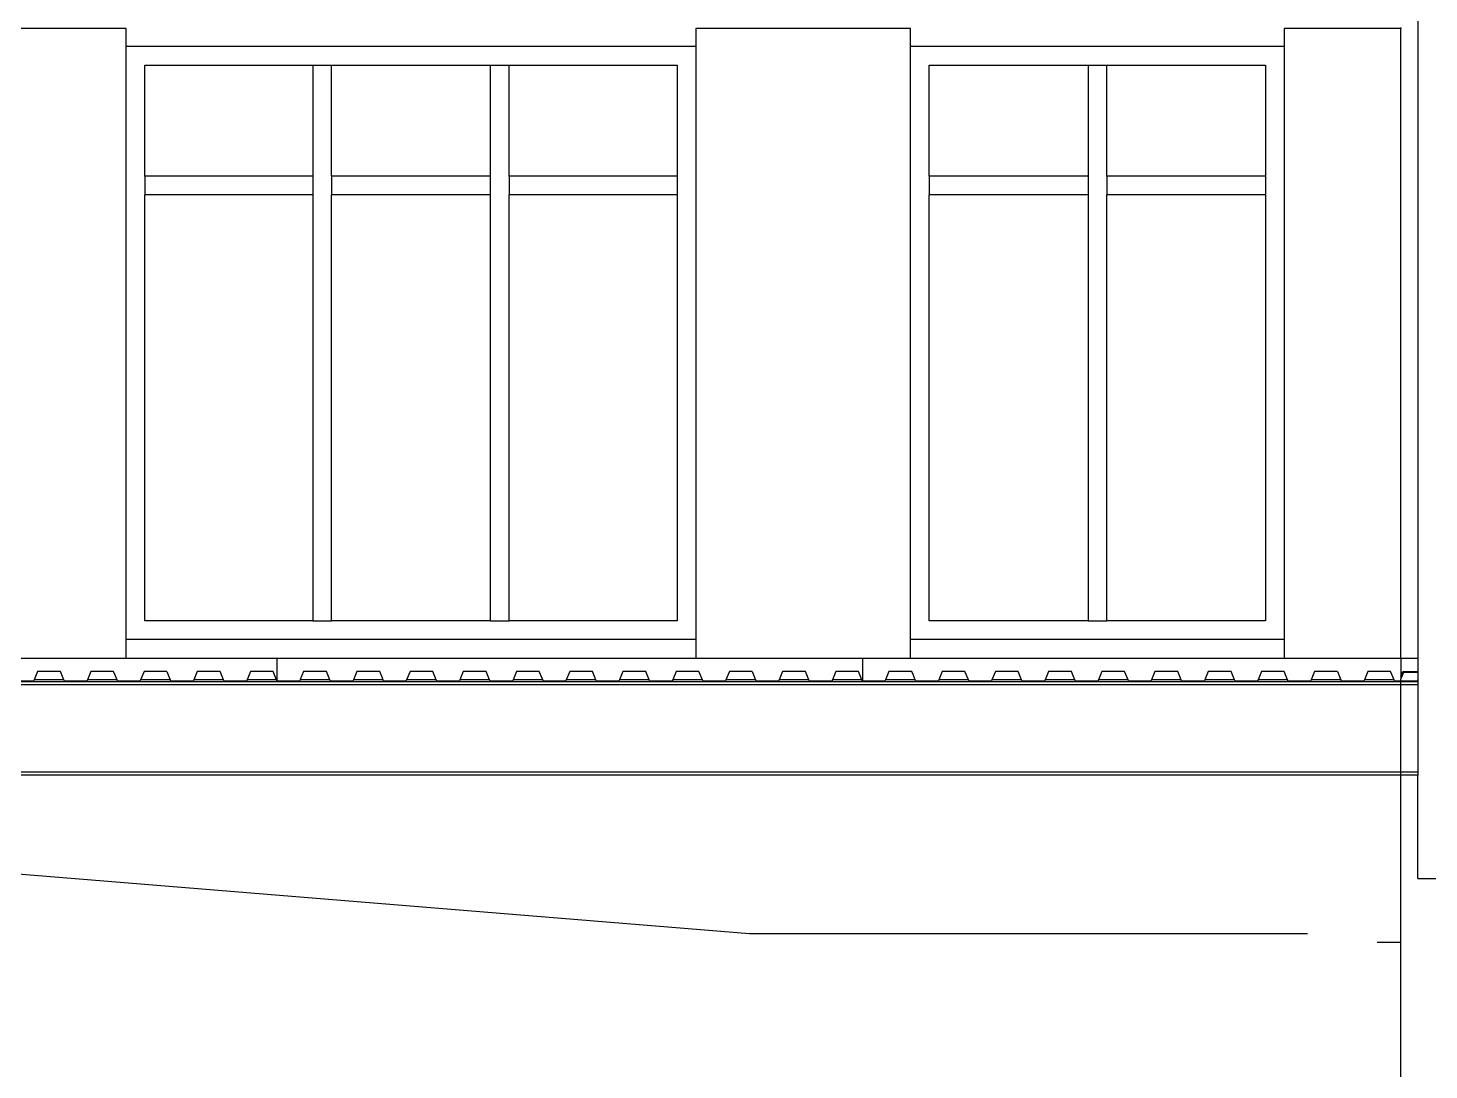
# Model space of a CAD drawing. Extents: x -92 to 92, y -11 to 21.
# Drawn here: x -54.71 to -47.21, y 8.81 to 14.39 of the extents above; entities that cross this region are included whole.
import ezdxf

# ---------------------------------------------------------------- set-up
doc = ezdxf.new("R2010")
doc.units = 0
doc.layers.get('0').update_dxf_attribs({"linetype": 'CONTINUOUS'})

msp = doc.modelspace()

# ---------------------------------------------------------------- linework, layer by layer
for p, q in [((-47.2687, 16.9527), (-47.2687, 11.0141)), ((-54.1837, 14.3841), (-55.3337, 14.3841)), ((-54.1837, 14.2884), (-54.1837, 14.3841)), ((-49.9837, 14.3841), (-51.1337, 14.3841)), ((-51.1337, 14.3841), (-51.1337, 14.2884)), ((-49.9837, 14.2884), (-49.9837, 14.3841)), ((-47.3587, 14.3841), (-47.9837, 14.3841)), ((-47.9837, 14.3841), (-47.9837, 14.2884)), ((-47.3587, 14.3884), (-47.3587, 14.3841)), ((-47.3587, 11.0141), (-47.3587, 14.3841)), ((-54.1837, 11.1141), (-54.1837, 14.2884)), ((-54.1837, 14.2884), (-51.1337, 14.2884)), ((-51.1337, 14.2884), (-51.1337, 11.1141)), ((-49.9837, 14.2884), (-47.9837, 14.2884)), ((-49.9837, 11.1141), (-49.9837, 14.2884)), ((-47.9837, 14.2884), (-47.9837, 11.1141)), ((-54.0837, 13.5941), (-54.0837, 14.1884)), ((-54.0837, 14.1884), (-53.1837, 14.1884)), ((-53.1837, 14.1884), (-53.0837, 14.1884)), ((-53.1837, 14.1884), (-53.1837, 13.5941)), ((-53.0837, 14.1884), (-52.2337, 14.1884)), ((-53.0837, 13.5941), (-53.0837, 14.1884)), ((-52.2337, 14.1884), (-52.2337, 13.5941)), ((-52.2337, 14.1884), (-52.1337, 14.1884)), ((-52.1337, 13.5941), (-52.1337, 14.1884)), ((-52.1337, 14.1884), (-51.2337, 14.1884)), ((-51.2337, 14.1884), (-51.2337, 13.5941)), ((-49.8837, 13.5941), (-49.8837, 14.1884)), ((-49.8837, 14.1884), (-49.0337, 14.1884)), ((-49.0337, 14.1884), (-48.9337, 14.1884)), ((-49.0337, 14.1884), (-49.0337, 13.5941)), ((-48.9337, 13.5941), (-48.9337, 14.1884)), ((-48.9337, 14.1884), (-48.0837, 14.1884)), ((-48.0837, 14.1884), (-48.0837, 13.5941)), ((-53.1837, 13.5941), (-54.0837, 13.5941)), ((-54.0837, 13.5941), (-54.0837, 13.4941)), ((-53.1837, 13.5941), (-53.1837, 13.4941)), ((-52.2337, 13.5941), (-53.0837, 13.5941)), ((-53.0837, 13.5941), (-53.0837, 13.4941)), ((-52.2337, 13.5941), (-52.2337, 13.4941)), ((-51.2337, 13.5941), (-52.1337, 13.5941)), ((-52.1337, 13.5941), (-52.1337, 13.4941)), ((-51.2337, 13.5941), (-51.2337, 13.4941)), ((-49.0337, 13.5941), (-49.8837, 13.5941)), ((-49.8837, 13.5941), (-49.8837, 13.4941)), ((-49.0337, 13.5941), (-49.0337, 13.4941)), ((-48.0837, 13.5941), (-48.9337, 13.5941)), ((-48.9337, 13.5941), (-48.9337, 13.4941)), ((-48.0837, 13.5941), (-48.0837, 13.4941)), ((-53.1837, 13.4941), (-54.0837, 13.4941)), ((-54.0837, 11.2141), (-54.0837, 13.4941)), ((-53.1837, 13.4941), (-53.1837, 11.2141)), ((-52.2337, 13.4941), (-53.0837, 13.4941)), ((-53.0837, 11.2141), (-53.0837, 13.4941)), ((-52.2337, 13.4941), (-52.2337, 11.2141)), ((-51.2337, 13.4941), (-52.1337, 13.4941)), ((-52.1337, 11.2141), (-52.1337, 13.4941)), ((-51.2337, 13.4941), (-51.2337, 11.2141)), ((-49.0337, 13.4941), (-49.8837, 13.4941)), ((-49.8837, 11.2141), (-49.8837, 13.4941)), ((-49.0337, 13.4941), (-49.0337, 11.2141)), ((-48.0837, 13.4941), (-48.9337, 13.4941)), ((-48.9337, 11.2141), (-48.9337, 13.4941)), ((-48.0837, 13.4941), (-48.0837, 11.2141)), ((-53.1837, 11.2141), (-54.0837, 11.2141)), ((-53.1837, 11.2141), (-53.0837, 11.2141)), ((-52.2337, 11.2141), (-53.0837, 11.2141)), ((-52.2337, 11.2141), (-52.1337, 11.2141)), ((-51.2337, 11.2141), (-52.1337, 11.2141)), ((-49.0337, 11.2141), (-49.8837, 11.2141)), ((-49.0337, 11.2141), (-48.9337, 11.2141)), ((-48.0837, 11.2141), (-48.9337, 11.2141)), ((-51.1337, 11.1141), (-54.1837, 11.1141)), ((-54.1837, 11.0141), (-54.1837, 11.1141)), ((-51.1337, 11.1141), (-51.1337, 11.0141)), ((-47.9837, 11.1141), (-49.9837, 11.1141)), ((-49.9837, 11.0141), (-49.9837, 11.1141)), ((-47.9837, 11.1141), (-47.9837, 11.0141)), ((-55.3337, 11.0141), (-54.1837, 11.0141)), ((-54.1837, 11.0141), (-53.3755, 11.0141)), ((-53.3755, 10.8941), (-53.3755, 11.0141)), ((-53.3755, 11.0141), (-51.1337, 11.0141)), ((-51.1337, 11.0141), (-50.2421, 11.0141)), ((-50.2421, 11.0141), (-50.2421, 10.8941)), ((-50.2421, 11.0141), (-49.9837, 11.0141)), ((-49.9837, 11.0141), (-47.9837, 11.0141)), ((-47.9837, 11.0141), (-47.3587, 11.0141)), ((-47.3587, 11.0141), (-47.2687, 11.0141)), ((-47.3587, 11.0141), (-47.3587, 10.9191)), ((-47.2687, 11.0141), (-47.2687, 10.9441)), ((-47.3587, 10.8884), (-59.6424, 10.8884)), ((-54.7998, 10.8941), (-54.6777, 10.8941)), ((-54.6757, 10.8991), (-54.6777, 10.8941)), ((-54.6574, 10.9441), (-54.6757, 10.8991)), ((-54.517, 10.8991), (-54.6757, 10.8991)), ((-54.5353, 10.9441), (-54.6574, 10.9441)), ((-54.517, 10.8991), (-54.5353, 10.9441)), ((-54.5149, 10.8941), (-54.517, 10.8991)), ((-54.5149, 10.8941), (-54.3929, 10.8941)), ((-54.3908, 10.8991), (-54.3929, 10.8941)), ((-54.3725, 10.9441), (-54.3908, 10.8991)), ((-54.2321, 10.8991), (-54.3908, 10.8991)), ((-54.2504, 10.9441), (-54.3725, 10.9441)), ((-54.2321, 10.8991), (-54.2504, 10.9441)), ((-54.2301, 10.8941), (-54.2321, 10.8991)), ((-54.2301, 10.8941), (-54.108, 10.8941)), ((-54.106, 10.8991), (-54.108, 10.8941)), ((-54.0877, 10.9441), (-54.106, 10.8991)), ((-53.9473, 10.8991), (-54.106, 10.8991)), ((-53.9656, 10.9441), (-54.0877, 10.9441)), ((-53.9656, 10.9441), (-53.9473, 10.8991)), ((-53.9473, 10.8991), (-53.9452, 10.8941)), ((-53.9452, 10.8941), (-53.8231, 10.8941)), ((-53.8211, 10.8991), (-53.8231, 10.8941)), ((-53.8028, 10.9441), (-53.8211, 10.8991)), ((-53.6624, 10.8991), (-53.8211, 10.8991)), ((-53.6807, 10.9441), (-53.8028, 10.9441)), ((-53.6624, 10.8991), (-53.6807, 10.9441)), ((-53.6604, 10.8941), (-53.6624, 10.8991)), ((-53.6604, 10.8941), (-53.5383, 10.8941)), ((-53.5362, 10.8991), (-53.5383, 10.8941)), ((-53.5179, 10.9441), (-53.5362, 10.8991)), ((-53.3776, 10.8991), (-53.5362, 10.8991)), ((-53.3959, 10.9441), (-53.5179, 10.9441)), ((-53.3776, 10.8991), (-53.3959, 10.9441)), ((-53.3755, 10.8941), (-53.3776, 10.8991)), ((-53.3755, 10.8941), (-53.2534, 10.8941)), ((-53.2514, 10.8991), (-53.2534, 10.8941)), ((-53.2509, 10.9003), (-53.2514, 10.8991)), ((-53.2479, 10.8991), (-53.2514, 10.8991)), ((-53.2331, 10.9441), (-53.2509, 10.9003)), ((-53.0927, 10.8991), (-53.2479, 10.8991)), ((-53.111, 10.9441), (-53.2331, 10.9441)), ((-53.0927, 10.8991), (-53.111, 10.9441)), ((-53.0907, 10.8941), (-53.0927, 10.8991)), ((-53.0907, 10.8941), (-52.9686, 10.8941)), ((-52.9665, 10.8991), (-52.9686, 10.8941)), ((-52.9482, 10.9441), (-52.9665, 10.8991)), ((-52.8078, 10.8991), (-52.9665, 10.8991)), ((-52.8261, 10.9441), (-52.9482, 10.9441)), ((-52.8078, 10.8991), (-52.8261, 10.9441)), ((-52.8058, 10.8941), (-52.8078, 10.8991)), ((-52.8058, 10.8941), (-52.6837, 10.8941)), ((-52.6817, 10.8991), (-52.6837, 10.8941)), ((-52.6634, 10.9441), (-52.6817, 10.8991)), ((-52.523, 10.8991), (-52.6817, 10.8991)), ((-52.5413, 10.9441), (-52.6634, 10.9441)), ((-52.523, 10.8991), (-52.5413, 10.9441)), ((-52.5209, 10.8941), (-52.523, 10.8991)), ((-52.5209, 10.8941), (-52.3989, 10.8941)), ((-52.3968, 10.8991), (-52.3989, 10.8941)), ((-52.3785, 10.9441), (-52.3968, 10.8991)), ((-52.2381, 10.8991), (-52.3968, 10.8991)), ((-52.2564, 10.9441), (-52.3785, 10.9441)), ((-52.2381, 10.8991), (-52.2564, 10.9441)), ((-52.2361, 10.8941), (-52.2381, 10.8991)), ((-52.2361, 10.8941), (-52.114, 10.8941)), ((-52.112, 10.8991), (-52.114, 10.8941)), ((-52.0937, 10.9441), (-52.112, 10.8991)), ((-51.9533, 10.8991), (-52.112, 10.8991)), ((-51.9716, 10.9441), (-52.0937, 10.9441)), ((-51.9533, 10.8991), (-51.9716, 10.9441)), ((-51.9512, 10.8941), (-51.9533, 10.8991)), ((-51.9512, 10.8941), (-51.8292, 10.8941)), ((-51.8271, 10.8991), (-51.8292, 10.8941)), ((-51.8088, 10.9441), (-51.8271, 10.8991)), ((-51.6684, 10.8991), (-51.8271, 10.8991)), ((-51.6867, 10.9441), (-51.8088, 10.9441)), ((-51.6684, 10.8991), (-51.6867, 10.9441)), ((-51.6664, 10.8941), (-51.6684, 10.8991)), ((-51.6664, 10.8941), (-51.5443, 10.8941)), ((-51.5422, 10.8991), (-51.5443, 10.8941)), ((-51.5239, 10.9441), (-51.5422, 10.8991)), ((-51.3836, 10.8991), (-51.5422, 10.8991)), ((-51.4019, 10.9441), (-51.5239, 10.9441)), ((-51.3836, 10.8991), (-51.4019, 10.9441)), ((-51.3815, 10.8941), (-51.3836, 10.8991)), ((-51.3815, 10.8941), (-51.2594, 10.8941)), ((-51.2574, 10.8991), (-51.2594, 10.8941)), ((-51.2391, 10.9441), (-51.2574, 10.8991)), ((-51.0987, 10.8991), (-51.2574, 10.8991)), ((-51.117, 10.9441), (-51.2391, 10.9441)), ((-51.0987, 10.8991), (-51.117, 10.9441)), ((-51.0967, 10.8941), (-51.0987, 10.8991)), ((-51.0967, 10.8941), (-50.9746, 10.8941)), ((-50.9725, 10.8991), (-50.9746, 10.8941)), ((-50.9542, 10.9441), (-50.9725, 10.8991)), ((-50.8139, 10.8991), (-50.9725, 10.8991)), ((-50.8322, 10.9441), (-50.9542, 10.9441)), ((-50.8322, 10.9441), (-50.8139, 10.8991)), ((-50.8139, 10.8991), (-50.8118, 10.8941)), ((-50.8118, 10.8941), (-50.6897, 10.8941)), ((-50.7687, 10.8941), (-50.7687, 10.8884)), ((-50.6877, 10.8991), (-50.6897, 10.8941)), ((-50.6694, 10.9441), (-50.6877, 10.8991)), ((-50.529, 10.8991), (-50.6877, 10.8991)), ((-50.5473, 10.9441), (-50.6694, 10.9441)), ((-50.529, 10.8991), (-50.5473, 10.9441)), ((-50.5269, 10.8941), (-50.529, 10.8991)), ((-50.5269, 10.8941), (-50.4049, 10.8941)), ((-50.4028, 10.8991), (-50.4049, 10.8941)), ((-50.3845, 10.9441), (-50.4028, 10.8991)), ((-50.2441, 10.8991), (-50.4028, 10.8991)), ((-50.2624, 10.9441), (-50.3845, 10.9441)), ((-50.2441, 10.8991), (-50.2624, 10.9441)), ((-50.2421, 10.8941), (-50.2441, 10.8991)), ((-50.2421, 10.8941), (-50.12, 10.8941)), ((-50.118, 10.8991), (-50.12, 10.8941)), ((-50.0997, 10.9441), (-50.118, 10.8991)), ((-49.9593, 10.8991), (-50.118, 10.8991)), ((-50.0485, 10.9441), (-50.0997, 10.9441)), ((-49.9776, 10.9441), (-50.0485, 10.9441)), ((-49.9704, 10.9265), (-49.9776, 10.9441)), ((-49.9593, 10.8991), (-49.9704, 10.9265)), ((-49.9572, 10.8941), (-49.9593, 10.8991)), ((-49.9572, 10.8941), (-49.8352, 10.8941)), ((-49.8331, 10.8991), (-49.8352, 10.8941)), ((-49.8148, 10.9441), (-49.8331, 10.8991)), ((-49.6744, 10.8991), (-49.8331, 10.8991)), ((-49.6927, 10.9441), (-49.8148, 10.9441)), ((-49.6744, 10.8991), (-49.6927, 10.9441)), ((-49.6724, 10.8941), (-49.6744, 10.8991)), ((-49.6724, 10.8941), (-49.5503, 10.8941)), ((-49.5483, 10.8991), (-49.5503, 10.8941)), ((-49.53, 10.9441), (-49.5483, 10.8991)), ((-49.3896, 10.8991), (-49.5483, 10.8991)), ((-49.4079, 10.9441), (-49.53, 10.9441)), ((-49.3896, 10.8991), (-49.4079, 10.9441)), ((-49.3875, 10.8941), (-49.3896, 10.8991)), ((-49.3875, 10.8941), (-49.2654, 10.8941)), ((-49.2634, 10.8991), (-49.2654, 10.8941)), ((-49.2451, 10.9441), (-49.2634, 10.8991)), ((-49.1047, 10.8991), (-49.2634, 10.8991)), ((-49.123, 10.9441), (-49.2451, 10.9441)), ((-49.1047, 10.8991), (-49.123, 10.9441)), ((-49.1027, 10.8941), (-49.1047, 10.8991)), ((-49.1027, 10.8941), (-48.9806, 10.8941)), ((-48.9785, 10.8991), (-48.9806, 10.8941)), ((-48.9602, 10.9441), (-48.9785, 10.8991)), ((-48.8199, 10.8991), (-48.9785, 10.8991)), ((-48.8382, 10.9441), (-48.9602, 10.9441)), ((-48.8199, 10.8991), (-48.8382, 10.9441)), ((-48.8178, 10.8941), (-48.8199, 10.8991)), ((-48.8178, 10.8941), (-48.6957, 10.8941)), ((-48.6937, 10.8991), (-48.6957, 10.8941)), ((-48.6759, 10.9428), (-48.6937, 10.8991)), ((-48.6314, 10.8991), (-48.6937, 10.8991)), ((-48.6754, 10.9441), (-48.6759, 10.9428)), ((-48.5533, 10.9441), (-48.6754, 10.9441)), ((-48.535, 10.8991), (-48.6314, 10.8991)), ((-48.535, 10.8991), (-48.5533, 10.9441)), ((-48.533, 10.8941), (-48.535, 10.8991)), ((-48.533, 10.8941), (-48.4109, 10.8941)), ((-48.4088, 10.8991), (-48.4109, 10.8941)), ((-48.3905, 10.9441), (-48.4088, 10.8991)), ((-48.2501, 10.8991), (-48.4088, 10.8991)), ((-48.2684, 10.9441), (-48.3905, 10.9441)), ((-48.2501, 10.8991), (-48.2684, 10.9441)), ((-48.2481, 10.8941), (-48.2501, 10.8991)), ((-48.2481, 10.8941), (-48.126, 10.8941)), ((-48.124, 10.8991), (-48.126, 10.8941)), ((-48.1057, 10.9441), (-48.124, 10.8991)), ((-47.9653, 10.8991), (-48.124, 10.8991)), ((-47.9836, 10.9441), (-48.1057, 10.9441)), ((-47.9653, 10.8991), (-47.9836, 10.9441)), ((-47.9632, 10.8941), (-47.9653, 10.8991)), ((-47.9632, 10.8941), (-47.8412, 10.8941)), ((-47.8391, 10.8991), (-47.8412, 10.8941)), ((-47.8208, 10.9441), (-47.8391, 10.8991)), ((-47.6804, 10.8991), (-47.8391, 10.8991)), ((-47.6987, 10.9441), (-47.8208, 10.9441)), ((-47.6987, 10.9441), (-47.6804, 10.8991)), ((-47.6804, 10.8991), (-47.6784, 10.8941)), ((-47.6784, 10.8941), (-47.5563, 10.8941)), ((-47.5543, 10.8991), (-47.5563, 10.8941)), ((-47.536, 10.9441), (-47.5543, 10.8991)), ((-47.3956, 10.8991), (-47.5543, 10.8991)), ((-47.4139, 10.9441), (-47.536, 10.9441)), ((-47.3956, 10.8991), (-47.4139, 10.9441)), ((-47.3935, 10.8941), (-47.3956, 10.8991)), ((-47.3935, 10.8941), (-47.3587, 10.8941)), ((-47.3587, 10.9191), (-47.3485, 10.9441)), ((-47.3446, 10.9384), (-47.3587, 10.9037)), ((-47.3587, 10.9191), (-47.3587, 10.9037)), ((-47.3587, 10.8941), (-47.3587, 10.9037)), ((-47.3587, 10.8941), (-47.2714, 10.8941)), ((-47.3587, 10.8884), (-47.3587, 10.8941)), ((-47.3587, 10.8724), (-47.3587, 10.8884)), ((-47.2687, 10.8884), (-47.3587, 10.8884)), ((-47.3485, 10.9441), (-47.2687, 10.9441)), ((-47.2687, 10.9384), (-47.3446, 10.9384)), ((-47.2687, 10.9009), (-47.2714, 10.8941)), ((-47.2687, 10.9441), (-47.2687, 10.9384)), ((-47.2687, 10.9384), (-47.2687, 10.9009)), ((-47.2687, 10.9009), (-47.2687, 10.8884)), ((-47.2687, 10.8884), (-47.2687, 10.8724)), ((-47.3587, 10.8724), (-62.0587, 10.8724)), ((-47.2687, 10.8724), (-47.3587, 10.8724)), ((-47.3587, 10.4044), (-47.3587, 10.8724)), ((-47.2687, 10.8724), (-47.2687, 10.4044)), ((-47.3587, 10.4044), (-62.0587, 10.4044)), ((-47.3587, 10.3884), (-62.0587, 10.3884)), ((-47.2687, 10.4044), (-47.3587, 10.4044)), ((-47.3587, 10.3884), (-47.3587, 10.4044)), ((-47.2687, 10.3884), (-47.3587, 10.3884)), ((-47.3587, 9.4941), (-47.3587, 10.3884)), ((-47.2687, 10.4044), (-47.2687, 10.3884)), ((-47.2687, 9.8363), (-47.2687, 10.3884)), ((-55.0613, 9.8843), (-50.8471, 9.542)), ((-47.2687, 9.8363), (-47.1487, 9.8363)), ((-50.8471, 9.542), (-47.9171, 9.542)), ((-47.9171, 9.542), (-47.8583, 9.542)), ((-47.3587, 9.4941), (-47.4855, 9.4941)), ((-47.3587, 9.4558), (-47.3587, 9.4941)), ((-47.3587, 9.1283), (-47.3587, 9.4558)), ((-47.3587, 8.7269), (-47.3587, 9.1283))]:
    msp.add_line(p, q)

doc.saveas('drawing.dxf')
